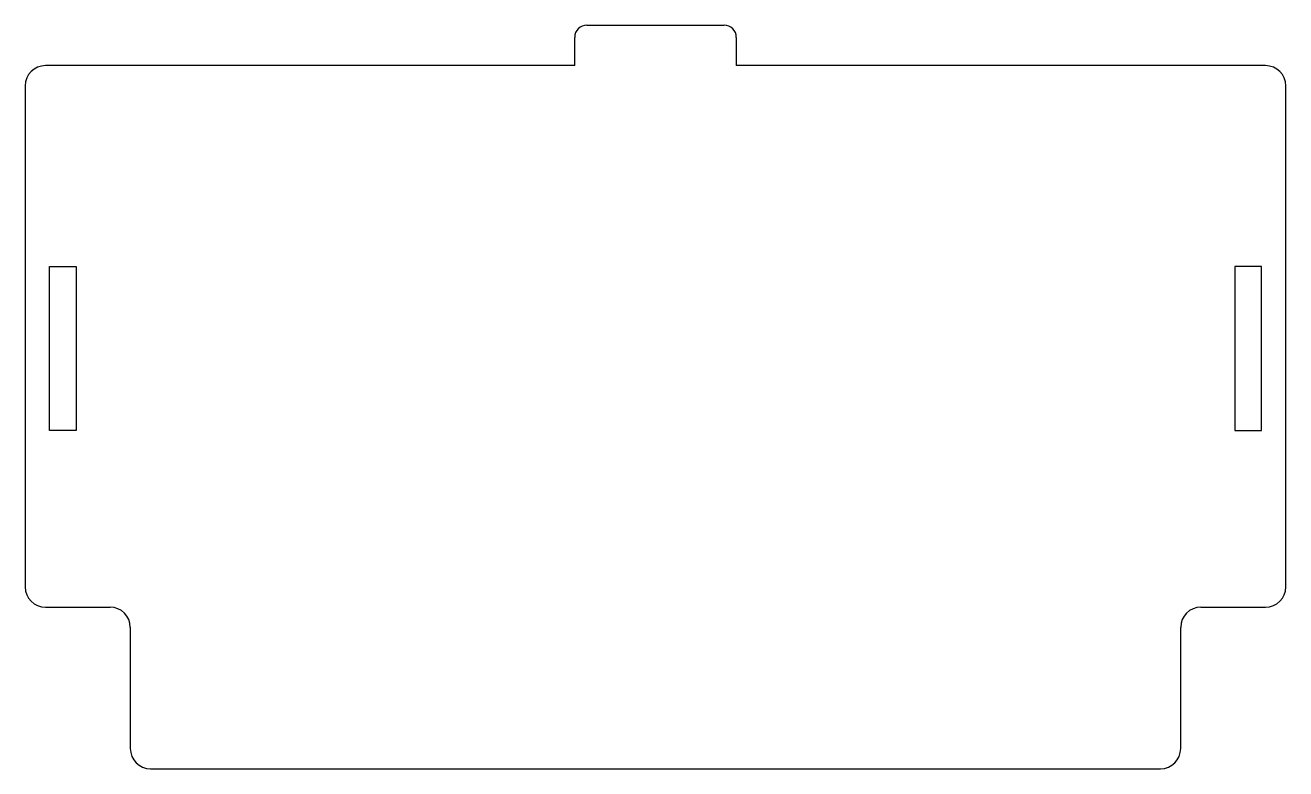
# Model space of a CAD drawing. Header units: millimetres. Extents: x -78 to 78, y 0 to 92.
import ezdxf

# ---------------------------------------------------------------- set-up
doc = ezdxf.new("R2010")
doc.units = ezdxf.units.MM

msp = doc.modelspace()

# ---------------------------------------------------------------- linework, layer by layer
at = {"color": 7, "linetype": 'Continuous', "lineweight": 25}
for p, q in [((-10, 87), (-10, 90.5)), ((-8.5, 92), (8.5, 92)), ((10, 90.5), (10, 87)), ((-10, 87), (-75.5, 87)), ((75.5, 87), (10, 87)), ((-78, 84.5), (-78, 22.5)), ((78, 22.5), (78, 84.5)), ((-75, 62.15), (-71.7, 62.15)), ((-75, 41.85), (-75, 62.15)), ((-71.7, 62.15), (-71.7, 41.85)), ((71.7, 62.15), (71.7, 41.85)), ((75, 62.15), (71.7, 62.15)), ((75, 41.85), (75, 62.15)), ((-71.7, 41.85), (-75, 41.85)), ((71.7, 41.85), (75, 41.85)), ((-75.5, 20), (-67.5, 20)), ((67.5, 20), (75.5, 20)), ((-65, 17.5), (-65, 2.5)), ((65, 2.5), (65, 17.5)), ((-62.5, 0), (62.5, 0))]:
    msp.add_line(p, q, dxfattribs=at)
for centre, radius, start, end in [((-8.5, 90.5), 1.5, 90, 180), ((8.5, 90.5), 1.5, 0, 90), ((-75.5, 84.5), 2.5, 90, 180), ((75.5, 84.5), 2.5, 0, 90), ((-75.5, 22.5), 2.5, 180, 270), ((75.5, 22.5), 2.5, 270, 0), ((-67.5, 17.5), 2.5, 0, 90), ((67.5, 17.5), 2.5, 90, 180), ((-62.5, 2.5), 2.5, 180, 270), ((62.5, 2.5), 2.5, 270, 0)]:
    msp.add_arc(centre, radius, start, end, dxfattribs=at)

doc.saveas('drawing.dxf')
